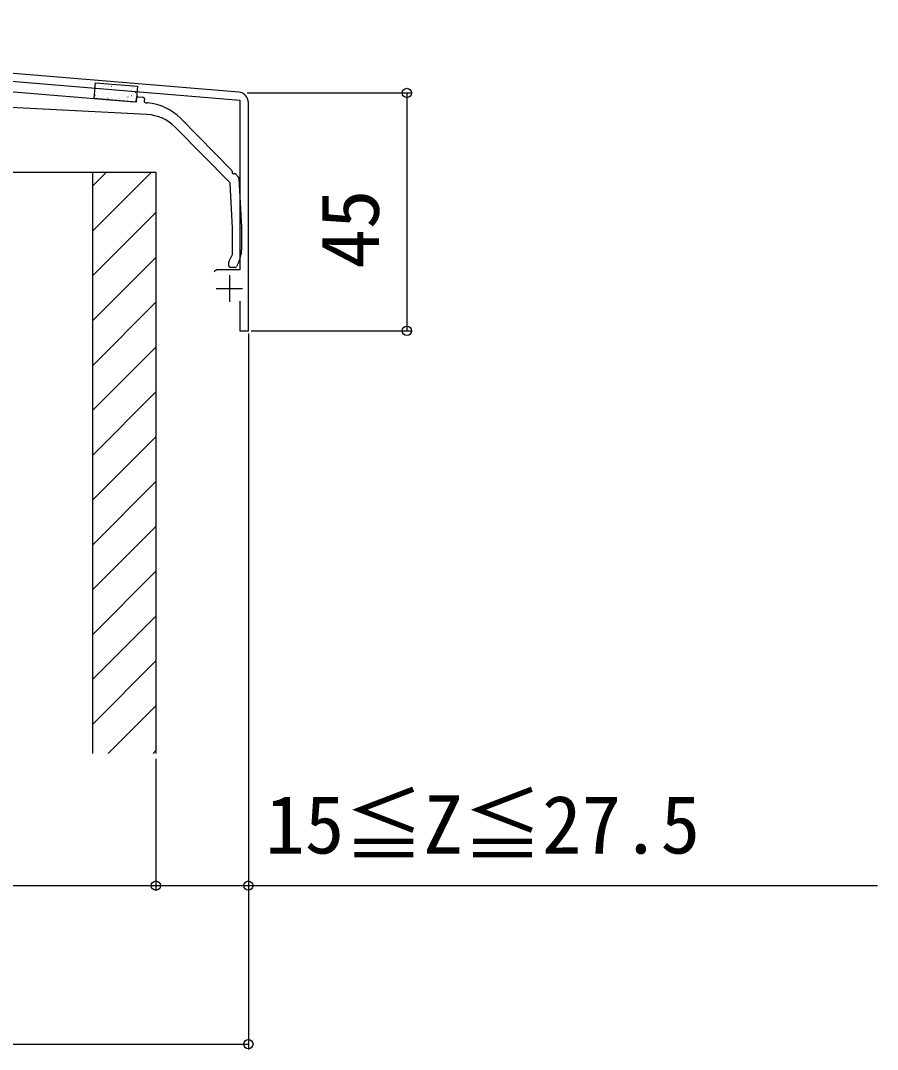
# Model space of a CAD drawing. Units: millimetres, scale not verified. Extents: x -875 to 875, y -1300 to 1294.
# Drawn here: x -46 to 116.2, y 674 to 868.7 of the extents above; entities that cross this region are included whole.
import ezdxf
from ezdxf.enums import TextEntityAlignment as Align

# ---------------------------------------------------------------- set-up
doc = ezdxf.new("R2010")
doc.units = ezdxf.units.MM
doc.header["$LTSCALE"] = 8
for name, color, linetype in [('0-2_YKK_11', 7, 'Continuous'), ('0-5_YKK_13', 4, 'Continuous'), ('0-7_YKK_D', 6, 'Continuous'), ('0-9_YSS_K', 3, 'Continuous')]:
    doc.layers.add(name, color=color, linetype=linetype)
doc.styles.add('ＭＳ ゴシック', font='')
doc.styles.get('ＭＳ ゴシック').set_extended_font_data('MS Gothic')

msp = doc.modelspace()

# ---------------------------------------------------------------- linework, layer by layer
at = {"layer": '0-2_YKK_11'}
for p, q in [((-4.668, 855.152), (-167.188, 868.696)), ((-6.434, 820.499), (-6.434, 815.499)), ((-8.934, 817.999), (-3.934, 817.999))]:
    msp.add_line(p, q, dxfattribs=at)
for points in [[(-167.312, 867.201), (-103.291, 861.866), (-103.098, 861.97), (-102.55, 861.924), (-102.377, 861.79), (-4.434, 853.628), (-4.434, 821.499), (-8.85, 821.499), (-9.333, 821.129)], [(-4.434, 815.599), (-4.434, 809.999), (-2.834, 809.999), (-2.834, 853.159)]]:
    msp.add_lwpolyline(points, dxfattribs=at)
msp.add_arc((-4.834, 853.159), 2, 360, 85.23635, dxfattribs=at)
at = {"layer": '0-5_YKK_13'}
for p, q in [((-68.509, 856.972), (-24.363, 853.308)), ((-31.157, 856.82), (-31.114, 856.844)), ((-31.653, 855.908), (-31.628, 855.906)), ((-31.009, 855.044), (-30.985, 855.042)), ((-30.886, 856.534), (-30.861, 856.532)), ((-30.748, 855.888), (-30.743, 855.889)), ((-30.138, 855.782), (-30.113, 855.78)), ((-29.495, 854.918), (-29.47, 854.916)), ((-29.371, 856.408), (-29.346, 856.406)), ((-29.316, 856.265), (-29.312, 856.266)), ((-29.127, 854.93), (-29.122, 854.931)), ((-28.795, 856.253), (-28.751, 856.277)), ((-28.623, 855.656), (-28.598, 855.654)), ((-28.008, 854.821), (-27.964, 854.845)), ((-27.98, 854.793), (-27.955, 854.791)), ((-27.856, 856.282), (-27.831, 856.28)), ((-27.526, 855.351), (-27.522, 855.353)), ((-27.108, 855.531), (-27.083, 855.528)), ((-26.341, 856.157), (-26.317, 856.155)), ((-26.095, 855.728), (-26.09, 855.73)), ((-25.594, 855.405), (-25.569, 855.403)), ((-24.827, 856.031), (-24.802, 856.029)), ((-24.688, 856.099), (-24.683, 856.1)), ((-24.305, 854.815), (-24.3, 854.816)), ((-24.232, 855.03), (-24.188, 855.054)), ((-24.079, 855.279), (-24.054, 855.277)), ((-21.981, 850.912), (-65.318, 853.183)), ((-31.965, 854.182), (-31.96, 854.184)), ((-31.784, 854.612), (-31.74, 854.637)), ((-31.776, 854.418), (-31.751, 854.416)), ((-30.534, 854.559), (-30.529, 854.561)), ((-30.262, 854.292), (-30.237, 854.29)), ((-29.422, 854.046), (-29.378, 854.07)), ((-28.747, 854.166), (-28.722, 854.164)), ((-27.312, 854.023), (-27.308, 854.024)), ((-27.232, 854.041), (-27.207, 854.039)), ((-26.465, 854.667), (-26.44, 854.665)), ((-25.905, 854.394), (-25.901, 854.395)), ((-25.717, 853.915), (-25.692, 853.913)), ((-25.646, 854.254), (-25.602, 854.279)), ((-24.95, 854.541), (-24.925, 854.539)), ((-24.202, 853.789), (-24.178, 853.787)), ((-24.091, 853.487), (-24.086, 853.488)), ((-24.039, 853.582), (-24.006, 853.981)), ((-23.683, 854.255), (-22.786, 854.181)), ((-22.511, 853.857), (-22.545, 853.458)), ((-22.27, 853.134), (-21.928, 853.106)), ((-15.632, 850.16), (-5.941, 840.326)), ((-6.362, 838.046), (-16.702, 848.538)), ((-5.298, 839.673), (-4.767, 839.135)), ((-5.834, 829.462), (-6.276, 837.851)), ((-4.624, 838.81), (-4.134, 829.507)), ((-5.834, 824.567), (-5.834, 829.446)), ((-4.134, 829.491), (-4.134, 825.252)), ((-6.506, 823.06), (-5.862, 824.44)), ((-6.534, 822.299), (-6.534, 822.933)), ((-5.325, 821.999), (-6.234, 821.999)), ((-4.603, 823.139), (-5.053, 822.173))]:
    msp.add_line(p, q, dxfattribs=at)
msp.add_lwpolyline([(-31.788, 856.938), (-23.816, 856.276), (-24.064, 853.286), (-32.037, 853.948)], close=True, dxfattribs=at)
for centre, radius, start, end in [((-24.338, 853.607), 0.3, 265.2551, 355.2551), ((-23.707, 853.956), 0.3, 85.2551, 175.2551), ((-22.81, 853.882), 0.3, 355.2551, 85.2551), ((-22.246, 853.433), 0.3, 175.2551, 265.2551), ((-22.755, 843.14), 10, 44.58179, 85.2551), ((-22.4, 842.923), 8, 44.58179, 87), ((-6.084, 840.185), 0.2, 338.15997, 44.58179), ((-5.62, 839.999), 0.3, 158.15997, 291.00361), ((-5.44, 839.533), 0.2, 44.58179, 111.00361), ((-6.576, 837.835), 0.3, 3.01264, 44.58179), ((-5.123, 838.784), 0.5, 3.01264, 44.58179), ((-6.134, 829.446), 0.3, 0, 3.01264), ((-4.434, 829.491), 0.3, 0, 3.01264), ((-6.134, 824.567), 0.3, 335, 0), ((-9.134, 825.252), 5, 335, 0), ((-6.234, 822.933), 0.3, 155, 180), ((-6.234, 822.299), 0.3, 180, 270), ((-5.325, 822.299), 0.3, 270, 335)]:
    msp.add_arc(centre, radius, start, end, dxfattribs=at)
at = {"layer": '0-7_YKK_D'}
for p, q in [((-3.051, 854.999), (28.166, 854.999)), ((27.166, 854.999), (27.166, 809.999)), ((-2.334, 809.999), (28.166, 809.999)), ((-2.834, 809.499), (-2.834, 703.999)), ((-2.834, 809.499), (-2.834, 673.999)), ((-20.334, 728.999), (-20.334, 703.999)), ((-20.334, 728.999), (-20.334, 703.999)), ((-185.334, 704.999), (-20.334, 704.999)), ((-202.834, 674.999), (-2.834, 674.999))]:
    msp.add_line(p, q, dxfattribs=at)
msp.add_lwpolyline([(-20.334, 704.999), (-2.834, 704.999), (116.228, 704.999)], dxfattribs=at)
for centre in [(27.166, 854.999), (27.166, 809.999), (-20.334, 704.999), (-20.334, 704.999), (-2.834, 704.999), (-2.834, 674.999)]:
    msp.add_circle(centre, 0.875, dxfattribs=at)
at = {"layer": '0-9_YSS_K'}
for p, q in [((-32.334, 839.999), (-32.334, 729.999)), ((-21.181, 839.999), (-32.334, 828.846)), ((-29.666, 839.999), (-32.334, 837.332)), ((-20.334, 832.361), (-32.334, 820.361)), ((-20.334, 823.876), (-32.334, 811.876)), ((-20.334, 815.39), (-32.334, 803.39)), ((-20.334, 806.905), (-32.334, 794.905)), ((-20.334, 798.42), (-32.334, 786.42)), ((-20.334, 789.935), (-32.334, 777.935)), ((-20.334, 781.449), (-32.334, 769.449)), ((-20.334, 772.964), (-32.334, 760.964)), ((-20.334, 764.479), (-32.334, 752.479)), ((-20.334, 755.994), (-32.334, 743.994)), ((-20.334, 747.508), (-32.334, 735.508)), ((-20.334, 739.023), (-29.358, 729.999)), ((-20.334, 730.538), (-20.872, 729.999))]:
    msp.add_line(p, q, dxfattribs=at)
for points in [[(-50.334, 839.999), (-32.334, 839.999), (-32.334, 729.999)], [(-32.334, 839.999), (-20.334, 839.999), (-20.334, 729.999)]]:
    msp.add_lwpolyline(points, dxfattribs=at)

# ---------------------------------------------------------------- texts
at = {"layer": '0-7_YKK_D', "style": 'ＭＳ ゴシック'}
msp.add_text('45', height=11, rotation=90, dxfattribs=at).set_placement((25.166, 821.761), align=Align.BOTTOM_LEFT)
msp.add_text('15≦Z≦27.5', height=11, dxfattribs=at).set_placement((0.365, 707.766), align=Align.BOTTOM_LEFT)

doc.saveas('drawing.dxf')
